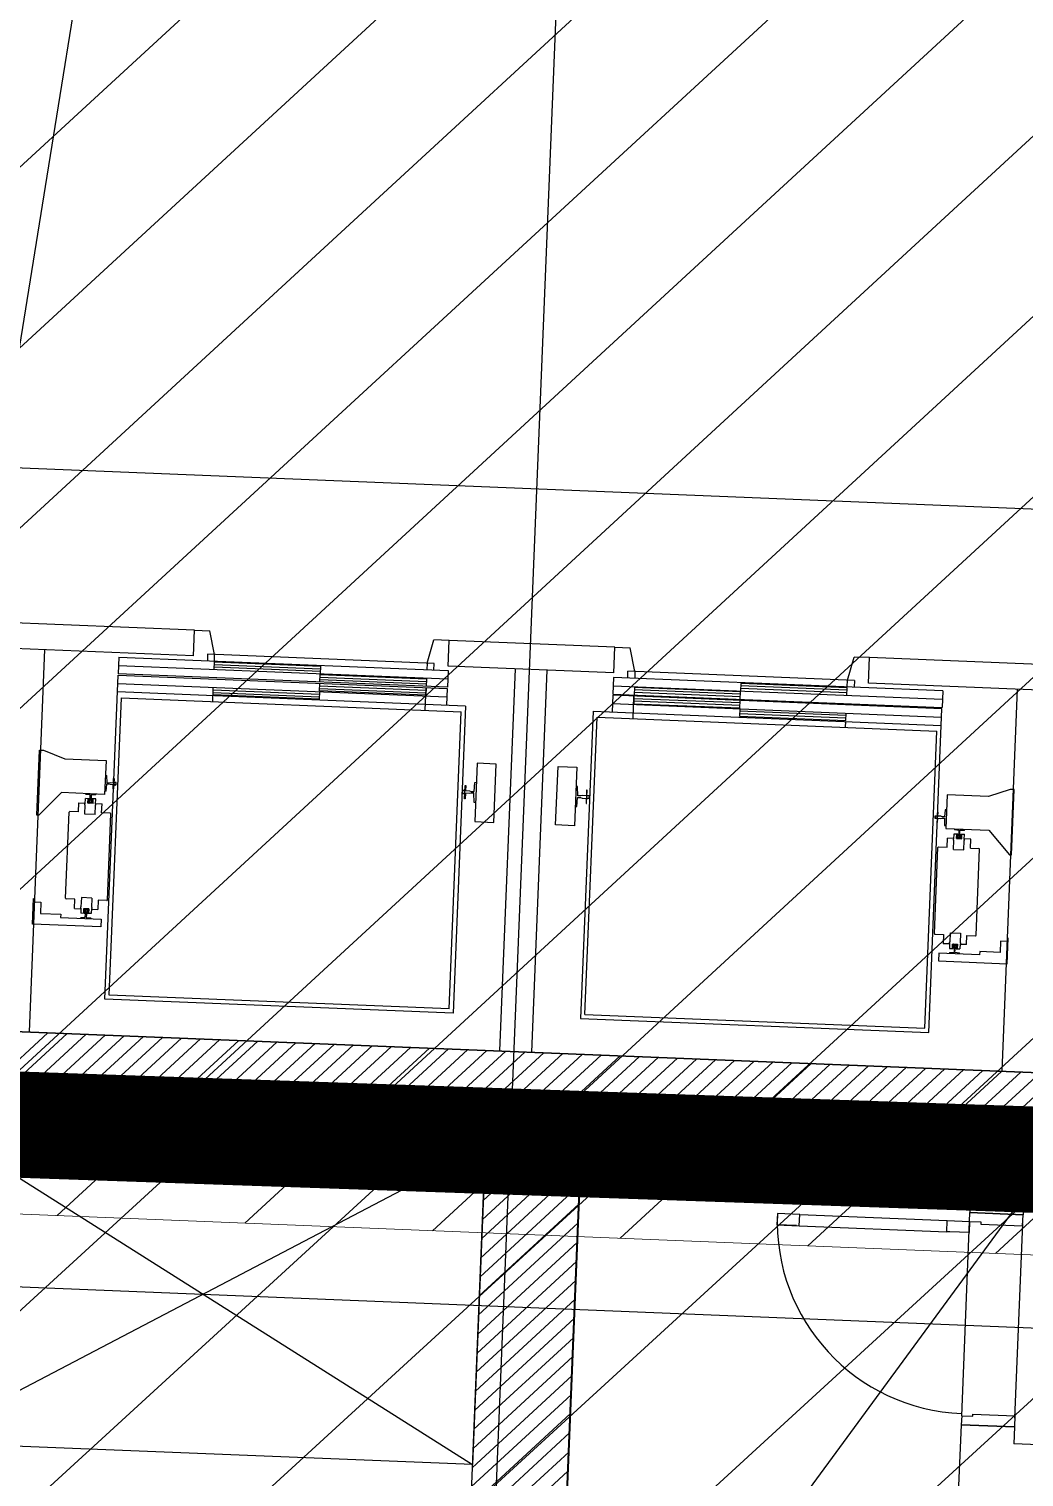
# Model space of a CAD drawing. Extents: x -678889171 to 586587, y -792238163 to 335485.
# Drawn here: x -678725299 to -678720618, y -791955414 to -791948599 of the extents above; entities that cross this region are included whole.
import ezdxf
from ezdxf.enums import TextEntityAlignment as Align

# ---------------------------------------------------------------- set-up
doc = ezdxf.new("R2010")
doc.units = 0
doc.header["$MEASUREMENT"] = 0
for name, color, linetype in [('A-FLOR-PATT', 252, 'Continuous'), ('A-SITE-PATT', 252, 'Continuous'), ('A-WALL', 252, 'Continuous')]:
    doc.layers.add(name, color=color, linetype=linetype)
for name, color, linetype, lineweight in [('BASEMENT3 LAYOUT$0$A-TABL-TEXT', 252, 'Continuous', 30), ('BASEMENT3 LAYOUT$0$HATCH1', 252, 'Continuous', 15), ('BASEMENT3 LAYOUT$0$HATCH2', 252, 'Continuous', 15)]:
    doc.layers.add(name, color=color, linetype=linetype, lineweight=lineweight)
doc.styles.add('Ground floor Towers$0$$Bas01-Rname$0$EN-SC', font='swissc.ttf')
doc.styles.add('Ground floor Towers$0$$Bas01-Rname$0$EN-SCL', font='swisscl.ttf')
doc.styles.add('Ground floor Towers$0$04-Ground Floor$0$V2-lower ground$0$LEVEL  FOR LICENSE LOWER GR$0$$LG- LEVEL$0$AR-SR', font='sarb.shx')

# ---------------------------------------------------------------- blocks, each defined once
blk = doc.blocks.new('A$C61C61320')
at = {"layer": 'BASEMENT3 LAYOUT$0$HATCH2'}
h = blk.add_hatch(dxfattribs=at)
h.set_pattern_fill('ANSI31', color=256, scale=5000, style=0)
h.set_pattern_definition([(45, (1320016.062358054, 343948.7931753235), (-441.9417382415922, 441.9417382415922), [])])
h.paths.add_polyline_path([(11086.00013759569, 20764.88754983409), (-87874.57371154218, 20764.88754983409), (-87874.57371154218, -14411.92520058152), (11086.00013759569, -14411.92520058152)])
h = blk.add_hatch(dxfattribs=at)
h.set_pattern_fill('JIS_WOOD', color=256, scale=1000, style=0)
h.set_pattern_definition([(45, (-845211.5632561638, -471074.8112416068), (-499.9999991609842, 499.9999991609843), [])])
edge = h.paths.add_edge_path()
edge.add_line((-87728.88771757309, -14436.92520058164), (11085.99286301623, -14077.61977391216))
edge.add_line((11085.9928630162, -14077.61977391216), (11086.00013759563, -61296.12011963065))
edge.add_line((11086.00013759569, -61296.12011963065), (-23868.16462742418, -60220.57708285929))
edge.add_line((-23868.16462742421, -60220.57708285929), (-23388.15647815715, -47455.2645226442))
edge.add_arc((-38984.06513334403, -44366.02445463254), 15898.9235792472, 348.7958745272753, 525.9866040010601)
edge.add_line((-54409.82303213701, -40516.12001080933), (-55179.78612954497, -49076.3717473704))
edge.add_line((-55179.78612954495, -49076.3717473704), (-87616.00626249687, -47227.09333388295))
edge.add_line((-87616.00626249681, -47227.09333388295), (-87728.88771757303, -14436.92520058164))
at = {"layer": 'BASEMENT3 LAYOUT$0$A-TABL-TEXT', "const_width": 500}
blk.add_lwpolyline([(-87874.57371154218, -14411.92520058152), (11006.35061529244, -13813.14535745487)], dxfattribs=at)
at = {"layer": 'BASEMENT3 LAYOUT$0$HATCH1'}
blk.add_lwpolyline([(-34954.57419444504, 20764.88754983409), (11086.00013759569, 20764.88754983409), (11086.00013759569, -14077.61977391367), (-34954.57419444504, -14077.61016135014), (-34954.57429169421, 20764.8875468953)], dxfattribs=at)
at = {"layer": 'BASEMENT3 LAYOUT$0$HATCH2'}
blk.add_lwpolyline([(11086.00013759569, 20764.88754983409), (-87874.57371154218, 20764.88754983409), (-87874.57371154218, -14411.92520058152), (11086.00013759569, -14411.92520058152)], close=True, dxfattribs=at)
blk = doc.blocks.new('2')
at = {"layer": 'BASEMENT3 LAYOUT$0$A-TABL-TEXT', "const_width": 500}
blk.add_lwpolyline([(28948.80462125619, 217778.7896551112), (130982.8937054502, 218396.6636916995)], dxfattribs=at)
at = {"layer": 'BASEMENT3 LAYOUT$0$HATCH1'}
blk.add_lwpolyline([(82966.28210714832, 252962.2482544654), (129006.8564391891, 252962.2482544654), (129006.8564391891, 218119.7409307177), (82966.28210714832, 218119.7505432812), (82966.28200989915, 252962.2482515266)], dxfattribs=at)
blk = doc.blocks.new('GR')
at = {"layer": 'A-FLOR-PATT'}
for p, q in [((49525, 196905), (100317.2811657881, 272271.475170982)), ((71575, 225220), (71575, 268485)), ((71575, 226130), (71575, 268485)), ((106690.0000000001, 236455), (58315, 236455)), ((69991.63674692622, 235726.1985141063), (68826.63674689287, 235726.1985141063)), ((69991.63674699304, 235606.1985154789), (69991.63674692622, 235726.1985154972)), ((69991.63674692622, 235726.1985143066), (70063.66780283871, 235726.1985143066)), ((70091.63674692622, 235615.8876608582), (70063.66780283871, 235726.1985143066)), ((71091.63674692622, 235615.8876608582), (71119.60569116914, 235726.1985149193)), ((71191.6367468594, 235726.1985149193), (71119.60569116914, 235726.1985149193)), ((71191.63674692634, 235606.19851497), (71191.6367468594, 235726.1985149376)), ((71970.70897250086, 235726.1985141063), (71191.63674685938, 235726.1985141063)), ((71970.70897243392, 235606.1985145098), (71970.70897250086, 235726.1985147677)), ((71970.70897250086, 235726.1985149193), (72042.74002819111, 235726.1985149193)), ((72070.70897243403, 235615.8876608582), (72042.74002819111, 235726.1985149193)), ((73070.70897243403, 235615.8876608582), (73098.67791652154, 235726.1985143066)), ((73170.70897243403, 235726.1985143066), (73098.67791652154, 235726.1985143066)), ((73170.70897236721, 235606.1985154789), (73170.70897243403, 235726.1985154972)), ((74335.70897250086, 235726.1985141063), (73170.70897240068, 235726.1985141063)), ((69991.63674699304, 235606.1985141063), (68826.63674689287, 235606.1985141063)), ((69291.17285968013, 235606.1985139012), (69291.17285968013, 233806.1985141063)), ((71124.59642273058, 235615.8876608582), (70058.67707112186, 235615.8876608582)), ((70058.67707112186, 235615.8876608582), (70058.67707112186, 235584.4590894297)), ((70091.63674692622, 235584.4590894297), (70091.63674692622, 235615.8876608582)), ((71091.63674692622, 235615.8876608582), (71091.63674692622, 235584.4590894296)), ((71124.59642273058, 235584.4590894296), (71124.59642273058, 235615.8876608582)), ((71970.70897250086, 235606.1985141063), (71191.63674689287, 235606.1985141063)), ((71506.17285968013, 235606.1985139012), (71506.17285968013, 233806.1985141063)), ((71656.17285968013, 235606.1985139012), (71656.17285968013, 233806.1985141063)), ((73103.6686482384, 235615.8876608582), (72037.74929662967, 235615.8876608582)), ((72037.74929662967, 235584.4590894296), (72037.74929662967, 235615.8876608582)), ((72070.70897243403, 235615.8876608582), (72070.70897243403, 235584.4590894296)), ((73070.70897243403, 235584.4590894297), (73070.70897243403, 235615.8876608582)), ((73103.6686482384, 235615.8876608582), (73103.6686482384, 235584.4590894297)), ((74335.70897250086, 235606.1985141063), (73170.70897240068, 235606.1985141063)), ((73871.17285968013, 235606.1985139012), (73871.17285968013, 233806.1985141063)), ((69641.63674692622, 235584.4590894296), (71191.63674692634, 235584.4590894296)), ((69641.63674692622, 235584.4590894299), (69641.63674692622, 235505.8876608585)), ((69641.63674692622, 235545.1733751439), (71191.63674692645, 235545.173375144)), ((70091.63674692622, 235545.1733751439), (70091.63674692622, 235580.5305180011)), ((70091.63674692622, 235580.5305180011), (70591.63674692622, 235580.5305180011)), ((70091.63674692622, 235568.7448037154), (70591.63674692622, 235568.7448037154)), ((70091.63674692622, 235556.9590894296), (70591.63674692634, 235556.9590894296)), ((70591.63674692622, 235580.5305180011), (70591.63674692634, 235545.173375144)), ((70591.63674692622, 235505.8876608582), (70591.63674692634, 235541.2448037154)), ((70591.63674692634, 235541.2448037154), (71091.6367469261, 235541.2448037154)), ((71091.6367469261, 235541.2448037154), (71091.6367469261, 235505.8876608582)), ((71191.63674692634, 235584.4590894296), (71191.63674692645, 235545.173375144)), ((71191.63674692645, 235545.173375144), (71191.63674692634, 235505.8876608582)), ((71970.70897243392, 235584.4590894296), (71970.7089724338, 235545.173375144)), ((73520.70897243403, 235584.4590894296), (71970.70897243392, 235584.4590894296)), ((71970.7089724338, 235545.173375144), (73520.70897243403, 235545.1733751439)), ((71970.7089724338, 235545.173375144), (71970.70897243392, 235505.8876608582)), ((72070.70897243415, 235541.2448037154), (72070.70897243415, 235505.8876608582)), ((72570.70897243392, 235541.2448037154), (72070.70897243415, 235541.2448037154)), ((72570.70897243403, 235580.5305180011), (72570.70897243392, 235545.173375144)), ((73070.70897243403, 235580.5305180011), (72570.70897243403, 235580.5305180011)), ((73070.70897243403, 235568.7448037154), (72570.70897243403, 235568.7448037154)), ((73070.70897243403, 235556.9590894296), (72570.70897243392, 235556.9590894296)), ((72570.70897243403, 235505.8876608582), (72570.70897243392, 235541.2448037154)), ((73070.70897243403, 235545.1733751439), (73070.70897243403, 235580.5305180011)), ((73520.70897243403, 235584.4590894299), (73520.70897243403, 235505.8876608585)), ((71191.63674692634, 235505.8876608582), (69641.63674692622, 235505.8876608582)), ((69641.63674692622, 235499.9781345379), (71191.63674692634, 235499.9781345379)), ((69641.63674692331, 233974.2638488232), (69641.63674692622, 235499.9781345381)), ((70591.63674692622, 235529.4590894296), (71091.63674692622, 235529.4590894296)), ((70591.63674692622, 235517.6733751439), (71091.6367469261, 235517.673375144)), ((70591.63674692622, 235464.6209916807), (70591.63674692634, 235499.9781345379)), ((70591.63674692622, 235488.1924202521), (71091.63674692622, 235488.1924202521)), ((70591.63674692622, 235476.4067059664), (71091.6367469261, 235476.4067059665)), ((71091.63674692622, 235393.9067059665), (71091.63674692622, 235499.9781345379)), ((71091.63674692622, 235499.9781345379), (71091.6367469261, 235464.6209916807)), ((71191.63674692634, 235499.9781345379), (71191.63674692634, 235421.4067059665)), ((71970.70897243392, 235505.8876608582), (73520.70897243403, 235505.8876608582)), ((71970.70897243392, 235499.9781345379), (71970.70897243392, 235421.4067059665)), ((73520.70897243403, 235499.9781345379), (71970.70897243392, 235499.9781345379)), ((72570.70897243403, 235529.4590894296), (72070.70897243403, 235529.4590894296)), ((72570.70897243403, 235517.6733751439), (72070.70897243415, 235517.673375144)), ((72070.70897243403, 235393.9067059665), (72070.70897243403, 235499.9781345379)), ((72070.70897243403, 235499.9781345379), (72070.70897243415, 235464.6209916807)), ((72570.70897243403, 235488.1924202521), (72070.70897243403, 235488.1924202521)), ((72570.70897243403, 235476.4067059664), (72070.70897243415, 235476.4067059665)), ((72570.70897243403, 235464.6209916807), (72570.70897243392, 235499.9781345379)), ((73520.70897243694, 233974.2638488232), (73520.70897243403, 235499.9781345381)), ((69641.63674692622, 235460.6924202522), (71191.63674692634, 235460.6924202522)), ((71280.92246120899, 235421.4067059665), (69641.63674692331, 235421.4067059665)), ((70091.63674692622, 235425.335277395), (70091.6367469261, 235460.6924202521)), ((70091.6367469261, 235448.9067059665), (70591.63674692622, 235448.9067059665)), ((70091.63674692622, 235437.1209916807), (70591.63674692622, 235437.1209916807)), ((70591.63674692622, 235425.335277395), (70091.63674692622, 235425.335277395)), ((70091.6367469261, 235393.9067059665), (70091.63674692622, 235421.4067059665)), ((71091.6367469261, 235464.6209916807), (70591.63674692622, 235464.6209916807)), ((70591.63674692622, 235460.6924202521), (70591.63674692622, 235425.335277395)), ((71280.92246120899, 235421.4067059665), (71280.92246120899, 233974.2638488233)), ((71881.42325815126, 235421.4067059665), (73520.70897243694, 235421.4067059665)), ((71881.42325815126, 235421.4067059665), (71881.42325815126, 233974.2638488233)), ((71970.70897243392, 235460.6924202522), (73520.70897243403, 235460.6924202522)), ((72070.70897243415, 235464.6209916807), (72570.70897243403, 235464.6209916807)), ((72570.70897243403, 235460.6924202521), (72570.70897243403, 235425.335277395)), ((73070.70897243415, 235448.9067059665), (72570.70897243403, 235448.9067059665)), ((73070.70897243403, 235437.1209916807), (72570.70897243403, 235437.1209916807)), ((72570.70897243403, 235425.335277395), (73070.70897243403, 235425.335277395)), ((73070.70897243403, 235425.335277395), (73070.70897243415, 235460.6924202521)), ((73070.70897243415, 235393.9067059665), (73070.70897243403, 235421.4067059665)), ((69661.27960406615, 235393.9067059664), (71261.27960406615, 235393.9067059665)), ((69661.27960406615, 233993.9067059661), (69661.27960406615, 235393.9067059664)), ((71261.27960406615, 233993.9067059661), (71261.27960406615, 235393.9067059665)), ((71901.0661152941, 233993.9067059661), (71901.0661152941, 235393.9067059665)), ((71901.0661152941, 235393.9067059665), (73501.0661152941, 235393.9067059664)), ((73501.0661152941, 233993.9067059661), (73501.0661152941, 235393.9067059664)), ((69286.19082886724, 234826.0167609334), (69286.19082886724, 235133.0352442064)), ((69286.19082886724, 235133.0352442064), (69305.22597483009, 235133.0352442064)), ((69305.22597483009, 235133.0352442064), (69406.54207431023, 235096.1930262136)), ((71435.31531835183, 235154.4800769346), (71346.52960406615, 235154.4800769346)), ((71346.52960406615, 235154.4800769346), (71346.52960406615, 234879.4800769346)), ((71435.31531835183, 234879.4800769346), (71435.31531835183, 235154.4800769346)), ((71727.03040100842, 234879.4800769346), (71727.03040100842, 235154.4800769346)), ((71727.03040100842, 235154.4800769346), (71815.8161152941, 235154.4800769346)), ((71815.8161152941, 235154.4800769346), (71815.8161152941, 234879.4800769346)), ((73857.11974453017, 235133.0352442064), (73755.80364505002, 235096.1930262136)), ((73876.15489049301, 235133.0352442064), (73857.11974453017, 235133.0352442064)), ((73876.15489049301, 234826.0167609334), (73876.15489049301, 235133.0352442064)), ((69406.54207431023, 235096.1930262136), (69601.19179270543, 235096.1930262137)), ((69601.19179270543, 235096.1930262137), (69601.19179270543, 234937.1574518782)), ((71337.10103263763, 235020.9086483632), (71339.45817549467, 235064.1229340775)), ((71339.45817549467, 235064.1229340775), (71346.52960406615, 235066.0872197918)), ((71822.88754386558, 235064.1229340775), (71815.8161152941, 235066.0872197918)), ((71825.24468672262, 235020.9086483632), (71822.88754386558, 235064.1229340775)), ((73561.15392665482, 235096.1930262137), (73561.15392665482, 234937.1574518782)), ((73755.80364505002, 235096.1930262136), (73561.15392665482, 235096.1930262137)), ((69601.19179270543, 235027.1138674772), (69606.71812540431, 235025.5787750609)), ((69606.71812540431, 235025.5787750609), (69608.56023630394, 234991.8067419008)), ((69608.56023630394, 234991.8067419008), (69619.61290170181, 234991.8067419008)), ((69619.61290170181, 234991.8067419008), (69625.75327136727, 234993.6488528004)), ((69625.75327136727, 234993.6488528004), (69651.54282396215, 234993.6488528005)), ((69640.1831400811, 235013.29803573), (69642.33226946402, 235013.2980357299)), ((69640.1831400811, 234994.5699082503), (69640.1831400811, 235013.29803573)), ((69652.46387941203, 234994.5699082503), (69640.1831400811, 234994.5699082503)), ((69642.33226946402, 235013.2980357299), (69642.33226946402, 234964.1750784062)), ((69651.54282396215, 234993.6488528005), (69651.54282396215, 234983.8242613357)), ((69652.46387941203, 234982.9032058858), (69652.46387941203, 234994.5699082503)), ((71296.63674692331, 235024.4443626489), (71280.92246120899, 235024.4443626489)), ((71280.92246120899, 235009.5157912204), (71296.63674692331, 235009.5157912204)), ((71282.10103263751, 235010.6943626489), (71282.10103263763, 235023.2657912204)), ((71282.10103263763, 235023.2657912204), (71315.10103263763, 235023.2657912204)), ((71315.10103263763, 235010.6943626489), (71282.10103263751, 235010.6943626489)), ((71293.88674692331, 234985.5515055061), (71293.88674692331, 235048.4086483633)), ((71293.88674692331, 235048.4086483633), (71296.63674692331, 235048.4086483632)), ((71296.63674692331, 235048.4086483632), (71296.63674692331, 235024.4443626489)), ((71296.63674692331, 235009.5157912204), (71296.63674692331, 234985.551505506)), ((71315.10103263763, 235023.2657912204), (71322.95817549467, 235020.9086483631)), ((71322.95817549467, 235013.051505506), (71315.10103263763, 235010.6943626489)), ((71322.95817549467, 235020.9086483631), (71337.10103263763, 235020.9086483632)), ((71337.10103263751, 235013.051505506), (71322.95817549467, 235013.051505506)), ((71339.45817549467, 234969.8372197918), (71337.10103263751, 235013.051505506)), ((71822.88754386558, 234969.8372197918), (71825.24468672274, 235013.051505506)), ((71839.38754386558, 235020.9086483631), (71825.24468672262, 235020.9086483632)), ((71825.24468672274, 235013.051505506), (71839.38754386558, 235013.051505506)), ((71847.24468672262, 235023.2657912204), (71839.38754386558, 235020.9086483631)), ((71839.38754386558, 235013.051505506), (71847.24468672262, 235010.6943626489)), ((71880.24468672262, 235023.2657912204), (71847.24468672262, 235023.2657912204)), ((71847.24468672262, 235010.6943626489), (71880.24468672274, 235010.6943626489)), ((71868.45897243694, 235048.4086483633), (71865.70897243694, 235048.4086483632)), ((71865.70897243694, 235048.4086483632), (71865.70897243694, 235024.4443626489)), ((71865.70897243694, 235024.4443626489), (71881.42325815126, 235024.4443626489)), ((71881.42325815126, 235009.5157912204), (71865.70897243694, 235009.5157912204)), ((71865.70897243694, 235009.5157912204), (71865.70897243694, 234985.551505506)), ((71868.45897243694, 234985.5515055061), (71868.45897243694, 235048.4086483633)), ((71880.24468672274, 235010.6943626489), (71880.24468672262, 235023.2657912204)), ((73509.88183994823, 234982.9032058858), (73509.88183994823, 234994.5699082503)), ((73509.88183994823, 234994.5699082503), (73522.16257927915, 234994.5699082503)), ((73536.59244799298, 234993.6488528004), (73510.8028953981, 234993.6488528005)), ((73510.8028953981, 234993.6488528005), (73510.8028953981, 234983.8242613357)), ((73522.16257927915, 235013.29803573), (73520.01344989623, 235013.2980357299)), ((73520.01344989623, 235013.2980357299), (73520.01344989623, 234964.1750784062)), ((73522.16257927915, 234994.5699082503), (73522.16257927915, 235013.29803573)), ((73542.73281765844, 234991.8067419008), (73536.59244799298, 234993.6488528004)), ((73553.78548305632, 234991.8067419008), (73542.73281765844, 234991.8067419008)), ((73555.62759395594, 235025.5787750609), (73553.78548305632, 234991.8067419008)), ((73561.15392665482, 235027.1138674772), (73555.62759395594, 235025.5787750609)), ((69398.55959374514, 234937.1574518782), (69296.62945729854, 234826.0167609333)), ((69601.19179270543, 234937.1574518782), (69398.55959374514, 234937.1574518782)), ((69512.4634510395, 234933.4732300789), (69510.92835862316, 234937.1574518782)), ((69533.80123562702, 234932.0916469042), (69512.4634510395, 234933.4732300789)), ((69533.80123562702, 234917.1398467688), (69533.80123562702, 234932.0916469042)), ((69559.74429746355, 234933.4732300789), (69538.40651287603, 234932.0916469042)), ((69538.40651287603, 234932.0916469042), (69538.40651287614, 234917.1398467688)), ((69561.27938987988, 234937.1574518782), (69559.74429746355, 234933.4732300789)), ((69606.71812540431, 234951.8943390753), (69601.19179270543, 234950.3592466589)), ((69608.56023630394, 234985.6663722354), (69606.71812540431, 234951.8943390753)), ((69619.61290170181, 234985.6663722353), (69608.56023630394, 234985.6663722354)), ((69625.75327136727, 234983.8242613358), (69619.61290170181, 234985.6663722353)), ((69651.54282396215, 234983.8242613357), (69625.75327136727, 234983.8242613358)), ((69640.1831400811, 234964.1750784062), (69640.1831400811, 234982.9032058858)), ((69640.1831400811, 234982.9032058858), (69652.46387941203, 234982.9032058858)), ((69642.33226946402, 234964.1750784062), (69640.1831400811, 234964.1750784062)), ((71296.63674692331, 234985.551505506), (71293.88674692331, 234985.5515055061)), ((71346.52960406615, 234967.8729340775), (71339.45817549467, 234969.8372197918)), ((71815.8161152941, 234967.8729340775), (71822.88754386558, 234969.8372197918)), ((71865.70897243694, 234985.551505506), (71868.45897243694, 234985.5515055061)), ((73522.16257927915, 234982.9032058858), (73509.88183994823, 234982.9032058858)), ((73510.8028953981, 234983.8242613357), (73536.59244799298, 234983.8242613358)), ((73520.01344989623, 234964.1750784062), (73522.16257927915, 234964.1750784062)), ((73522.16257927915, 234964.1750784062), (73522.16257927915, 234982.9032058858)), ((73536.59244799298, 234983.8242613358), (73542.73281765844, 234985.6663722353)), ((73542.73281765844, 234985.6663722353), (73553.78548305632, 234985.6663722354)), ((73553.78548305632, 234985.6663722354), (73555.62759395594, 234951.8943390753)), ((73555.62759395594, 234951.8943390753), (73561.15392665482, 234950.3592466589)), ((73561.15392665482, 234937.1574518782), (73763.78612561511, 234937.1574518782)), ((73601.06632948037, 234937.1574518782), (73602.6014218967, 234933.4732300789)), ((73602.6014218967, 234933.4732300789), (73623.93920648422, 234932.0916469042)), ((73623.93920648422, 234932.0916469042), (73623.93920648411, 234917.1398467688)), ((73628.54448373323, 234932.0916469042), (73649.88226832075, 234933.4732300789)), ((73628.54448373323, 234917.1398467688), (73628.54448373323, 234932.0916469042)), ((73649.88226832075, 234933.4732300789), (73651.41736073709, 234937.1574518782)), ((73763.78612561511, 234937.1574518782), (73865.71626206172, 234826.0167609333)), ((69481.45458422891, 234892.3327533203), (69511.54239558974, 234892.3327533203)), ((69481.45458422891, 234849.3501656621), (69481.45458422891, 234892.3327533203)), ((69510.00730317329, 234884.227465362), (69510.00730317329, 234889.1397610943)), ((69511.54239558974, 234889.1397610943), (69510.00730317329, 234889.1397610943)), ((69511.54239558974, 234884.2274653619), (69510.00730317329, 234884.227465362)), ((69528.73543065296, 234913.7012397561), (69511.54239558974, 234913.7012397562)), ((69511.54239558974, 234889.1397610943), (69511.54239558974, 234913.7012397562)), ((69511.54239558974, 234840.0168037706), (69511.54239558974, 234884.2274653619)), ((69523.82313492066, 234892.209945927), (69523.82313492055, 234913.7012397561)), ((69548.3846135825, 234892.209945927), (69523.82313492066, 234892.209945927)), ((69528.73543065296, 234892.209945927), (69528.73543065296, 234913.7012397561)), ((69529.65648610271, 234892.3763140782), (69531.77575109525, 234895.4029381531)), ((69531.77575109525, 234895.4029381531), (69540.4319974078, 234895.4029381531)), ((69540.4021330173, 234895.4029381531), (69531.80561548575, 234895.402938153)), ((69533.34070790197, 234910.9994771034), (69533.80123562702, 234917.1398467688)), ((69533.34070790208, 234895.402938153), (69533.34070790197, 234910.9994771034)), ((69538.40651287614, 234917.1398467688), (69538.86704060096, 234910.9994771033)), ((69538.86704060096, 234910.9994771033), (69538.86704060096, 234895.4029381531)), ((69542.55126240021, 234892.3763140782), (69540.4319974078, 234895.4029381531)), ((69543.47231785009, 234892.2099459269), (69543.47231785009, 234913.7012397561)), ((69560.6653529133, 234913.7012397562), (69543.47231785009, 234913.7012397561)), ((69548.3846135825, 234892.209945927), (69548.3846135825, 234913.7012397561)), ((69560.66535291342, 234889.1397610942), (69560.6653529133, 234913.7012397562)), ((69560.6653529133, 234892.3327533203), (69590.75316427414, 234892.3327533203)), ((69560.66535291342, 234889.1397610942), (69562.20044532964, 234889.1397610943)), ((69560.6653529133, 234840.0168037706), (69560.66535291342, 234884.2274653619)), ((69560.66535291342, 234884.2274653619), (69562.20044532976, 234884.2274653619)), ((69562.20044532976, 234884.2274653619), (69562.20044532964, 234889.1397610943)), ((69590.75316427414, 234849.3501656621), (69590.75316427414, 234892.3327533203)), ((71346.52960406615, 234879.4800769346), (71435.31531835183, 234879.4800769346)), ((71815.8161152941, 234879.4800769346), (71727.03040100842, 234879.4800769346)), ((73601.68036644695, 234892.3327533203), (73571.59255508611, 234892.3327533203)), ((73571.59255508611, 234849.3501656621), (73571.59255508611, 234892.3327533203)), ((73601.68036644683, 234889.1397610942), (73600.14527403061, 234889.1397610943)), ((73600.1452740305, 234884.2274653619), (73600.14527403061, 234889.1397610943)), ((73601.68036644683, 234884.2274653619), (73600.1452740305, 234884.2274653619)), ((73601.68036644683, 234889.1397610942), (73601.68036644695, 234913.7012397562)), ((73601.68036644695, 234913.7012397562), (73618.87340151017, 234913.7012397561)), ((73601.68036644695, 234840.0168037706), (73601.68036644683, 234884.2274653619)), ((73613.96110577775, 234913.7012397561), (73618.87340151017, 234913.7012397561)), ((73613.96110577775, 234892.209945927), (73613.96110577775, 234913.7012397561)), ((73613.96110577775, 234892.209945927), (73638.52258443959, 234892.209945927)), ((73618.87340151017, 234892.2099459269), (73618.87340151017, 234913.7012397561)), ((73619.79445696004, 234892.3763140782), (73621.91372195246, 234895.4029381531)), ((73630.569968265, 234895.4029381531), (73621.91372195246, 234895.4029381531)), ((73621.94358634295, 234895.4029381531), (73630.5401038745, 234895.402938153)), ((73623.93920648411, 234917.1398467688), (73623.47867875929, 234910.9994771033)), ((73623.47867875929, 234910.9994771033), (73623.47867875929, 234895.4029381531)), ((73629.00501145828, 234910.9994771034), (73628.54448373323, 234917.1398467688)), ((73629.00501145817, 234895.402938153), (73629.00501145828, 234910.9994771034)), ((73632.68923325754, 234892.3763140782), (73630.569968265, 234895.4029381531)), ((73633.61028870729, 234913.7012397561), (73650.80332377051, 234913.7012397562)), ((73633.61028870729, 234892.209945927), (73633.61028870729, 234913.7012397561)), ((73638.52258443959, 234892.209945927), (73638.5225844397, 234913.7012397561)), ((73650.80332377051, 234889.1397610943), (73650.80332377051, 234913.7012397562)), ((73680.89113513134, 234892.3327533203), (73650.80332377051, 234892.3327533203)), ((73650.80332377051, 234889.1397610943), (73652.33841618696, 234889.1397610943)), ((73650.80332377051, 234840.0168037706), (73650.80332377051, 234884.2274653619)), ((73650.80332377051, 234884.2274653619), (73652.33841618696, 234884.227465362)), ((73652.33841618696, 234884.227465362), (73652.33841618696, 234889.1397610943)), ((73680.89113513134, 234849.3501656621), (73680.89113513134, 234892.3327533203)), ((69296.62945729854, 234826.0167609333), (69286.19082886724, 234826.0167609334)), ((69437.85795960423, 234441.015582909), (69437.85795960411, 234846.2799808294)), ((69481.45458422891, 234849.3501656621), (69440.92814443678, 234849.3501656621)), ((69560.6653529133, 234840.0168037706), (69511.54239558974, 234840.0168037706)), ((69631.27960406615, 234849.3501656621), (69590.75316427414, 234849.3501656621)), ((69634.34978889894, 234441.0155829089), (69634.34978889894, 234846.2799808294)), ((73527.99593046131, 234441.0155829089), (73527.99593046131, 234846.2799808294)), ((73531.0661152941, 234849.3501656621), (73571.59255508611, 234849.3501656621)), ((73601.68036644695, 234840.0168037706), (73650.80332377051, 234840.0168037706)), ((73680.89113513134, 234849.3501656621), (73721.41757492347, 234849.3501656621)), ((73724.48775975603, 234441.015582909), (73724.48775975614, 234846.2799808294)), ((73865.71626206172, 234826.0167609333), (73876.15489049301, 234826.0167609334)), ((69511.54239558974, 234447.2787599677), (69511.54239558974, 234403.0680983764)), ((69560.66535291342, 234447.2787599677), (69511.54239558974, 234447.2787599677)), ((69560.66535291342, 234447.2787599677), (69560.66535291342, 234403.0680983763)), ((73601.68036644683, 234447.2787599677), (73650.80332377051, 234447.2787599677)), ((73601.68036644683, 234447.2787599677), (73601.68036644683, 234403.0680983763)), ((73650.80332377051, 234447.2787599677), (73650.80332377051, 234403.0680983764)), ((69286.19082886724, 234313.2958938673), (69286.19082886724, 234433.0331023437)), ((69286.19082886724, 234433.0331023437), (69291.10312459966, 234433.0331023438)), ((69291.10312459966, 234433.0331023438), (69291.10312459966, 234417.6821781801)), ((69291.10312459966, 234417.6821781801), (69321.80497292696, 234417.6821781801)), ((69321.80497292696, 234417.6821781801), (69321.80497292684, 234364.8749990572)), ((69481.45458422891, 234437.9453980762), (69440.9281444369, 234437.9453980762)), ((69481.45458422891, 234394.9628104179), (69481.45458422891, 234437.9453980762)), ((69481.45458422891, 234394.9628104179), (69511.54239558963, 234394.9628104179)), ((69510.00730317329, 234403.0680983763), (69510.00730317329, 234398.1558026439)), ((69511.54239558974, 234403.0680983764), (69510.00730317329, 234403.0680983763)), ((69511.54239558974, 234398.155802644), (69510.00730317329, 234398.1558026439)), ((69511.54239558974, 234398.155802644), (69511.54239558963, 234373.5943239821)), ((69548.3846135825, 234395.0856178112), (69523.82313492066, 234395.0856178112)), ((69523.82313492066, 234395.0856178112), (69523.82313492066, 234373.594323982)), ((69528.73543065296, 234395.0856178112), (69528.73543065296, 234373.5943239821)), ((69529.65648610283, 234394.91924966), (69531.77575109537, 234391.8926255851)), ((69531.77575109537, 234391.8926255851), (69540.4319974078, 234391.8926255852)), ((69540.40213301741, 234391.8926255852), (69531.80561548575, 234391.8926255852)), ((69533.34070790208, 234376.2960866349), (69533.34070790208, 234391.8926255852)), ((69533.34070790208, 234391.8926255852), (69538.86704060108, 234391.8926255853)), ((69533.80123562702, 234370.1557169695), (69533.34070790208, 234376.2960866349)), ((69538.86704060096, 234376.2960866349), (69538.40651287614, 234370.1557169695)), ((69538.86704060108, 234391.8926255853), (69538.86704060096, 234376.2960866349)), ((69542.55126240021, 234394.91924966), (69540.4319974078, 234391.8926255852)), ((69543.47231785009, 234395.0856178112), (69543.47231785009, 234373.5943239822)), ((69548.3846135825, 234395.0856178112), (69548.3846135825, 234373.5943239822)), ((69560.66535291342, 234403.0680983763), (69562.20044532976, 234403.0680983763)), ((69560.66535291342, 234398.155802644), (69562.20044532976, 234398.155802644)), ((69560.66535291342, 234398.155802644), (69560.66535291342, 234373.594323982)), ((69560.6653529133, 234394.9628104179), (69590.75316427414, 234394.9628104179)), ((69562.20044532976, 234403.0680983763), (69562.20044532976, 234398.155802644)), ((69590.75316427414, 234437.9453980761), (69590.75316427414, 234394.9628104179)), ((69631.27960406615, 234437.9453980761), (69590.75316427414, 234437.9453980761)), ((73531.0661152941, 234437.9453980761), (73571.59255508611, 234437.9453980761)), ((73571.59255508611, 234437.9453980761), (73571.59255508611, 234394.9628104179)), ((73601.68036644695, 234394.9628104179), (73571.59255508611, 234394.9628104179)), ((73601.68036644683, 234403.0680983763), (73600.1452740305, 234403.0680983763)), ((73600.1452740305, 234403.0680983763), (73600.1452740305, 234398.155802644)), ((73601.68036644683, 234398.155802644), (73600.1452740305, 234398.155802644)), ((73601.68036644683, 234398.155802644), (73601.68036644683, 234373.594323982)), ((73613.96110577775, 234395.0856178112), (73638.52258443959, 234395.0856178112)), ((73613.96110577775, 234395.0856178112), (73613.96110577775, 234373.5943239822)), ((73618.87340151017, 234395.0856178112), (73618.87340151017, 234373.5943239822)), ((73619.79445696004, 234394.91924966), (73621.91372195246, 234391.8926255852)), ((73630.56996826488, 234391.8926255851), (73621.91372195246, 234391.8926255852)), ((73629.00501145817, 234391.8926255852), (73623.47867875917, 234391.8926255853)), ((73623.47867875917, 234391.8926255853), (73623.47867875929, 234376.2960866349)), ((73623.47867875929, 234376.2960866349), (73623.93920648411, 234370.1557169695)), ((73628.54448373323, 234370.1557169695), (73629.00501145817, 234376.2960866349)), ((73629.00501145817, 234376.2960866349), (73629.00501145817, 234391.8926255852)), ((73632.68923325742, 234394.91924966), (73630.56996826488, 234391.8926255851)), ((73633.61028870729, 234395.0856178112), (73633.61028870729, 234373.5943239821)), ((73638.52258443959, 234395.0856178112), (73638.52258443959, 234373.594323982)), ((73650.80332377051, 234403.0680983764), (73652.33841618696, 234403.0680983763)), ((73650.80332377051, 234398.155802644), (73652.33841618696, 234398.1558026439)), ((73650.80332377051, 234398.155802644), (73650.80332377063, 234373.5943239821)), ((73680.89113513134, 234394.9628104179), (73650.80332377063, 234394.9628104179)), ((73663.08406310143, 234394.9628104179), (73650.80332377063, 234394.9628104179)), ((73652.33841618696, 234403.0680983763), (73652.33841618696, 234398.1558026439)), ((73680.89113513134, 234394.9628104179), (73680.89113513134, 234437.9453980762)), ((73680.89113513134, 234437.9453980762), (73721.41757492335, 234437.9453980762)), ((73871.2425947606, 234417.6821781801), (73840.5407464333, 234417.6821781801)), ((73840.5407464333, 234417.6821781801), (73840.54074643341, 234364.8749990572)), ((73876.15489049301, 234433.0331023437), (73871.2425947606, 234433.0331023438)), ((73871.2425947606, 234433.0331023438), (73871.2425947606, 234417.6821781801)), ((73876.15489049301, 234313.2958938673), (73876.15489049301, 234433.0331023437)), ((69609.17427327052, 234313.2958938673), (69286.19082886724, 234313.2958938673)), ((69321.80497292684, 234364.8749990572), (69417.5947397081, 234364.8749990572)), ((69417.5947397081, 234364.8749990572), (69417.5947397081, 234350.1381118601)), ((69417.5947397081, 234350.1381118601), (69609.17427327052, 234350.1381118601)), ((69510.92835862316, 234350.1381118601), (69512.4634510395, 234353.8223336593)), ((69528.73543065296, 234373.5943239821), (69511.54239558963, 234373.5943239821)), ((69512.4634510395, 234353.8223336593), (69533.80123562702, 234355.2039168341)), ((69528.73543065296, 234373.5943239821), (69523.82313492066, 234373.594323982)), ((69533.80123562702, 234355.2039168341), (69533.80123562702, 234370.1557169695)), ((69538.40651287614, 234370.1557169695), (69538.40651287614, 234355.2039168341)), ((69538.40651287614, 234355.2039168341), (69559.74429746355, 234353.8223336594)), ((69560.66535291342, 234373.594323982), (69543.47231785009, 234373.5943239822)), ((69559.74429746355, 234353.8223336594), (69561.27938987988, 234350.1381118601)), ((69609.17427327052, 234350.1381118601), (69609.17427327052, 234313.2958938673)), ((73744.75097965215, 234350.1381118601), (73553.17144608973, 234350.1381118601)), ((73553.17144608973, 234350.1381118601), (73553.17144608973, 234313.2958938673)), ((73553.17144608973, 234313.2958938673), (73876.15489049301, 234313.2958938673)), ((73602.6014218967, 234353.8223336594), (73601.06632948037, 234350.1381118601)), ((73601.68036644683, 234373.594323982), (73618.87340151017, 234373.5943239822)), ((73623.93920648411, 234355.2039168341), (73602.6014218967, 234353.8223336594)), ((73613.96110577775, 234373.5943239822), (73618.87340151017, 234373.5943239822)), ((73623.93920648411, 234370.1557169695), (73623.93920648411, 234355.2039168341)), ((73628.54448373323, 234355.2039168341), (73628.54448373323, 234370.1557169695)), ((73649.88226832075, 234353.8223336593), (73628.54448373323, 234355.2039168341)), ((73633.61028870729, 234373.5943239821), (73650.80332377063, 234373.5943239821)), ((73633.61028870729, 234373.5943239821), (73638.52258443959, 234373.594323982)), ((73651.41736073709, 234350.1381118601), (73649.88226832075, 234353.8223336593)), ((73840.54074643341, 234364.8749990572), (73744.75097965215, 234364.8749990572)), ((73744.75097965215, 234364.8749990572), (73744.75097965215, 234350.1381118601)), ((71280.92246120899, 233974.2638488233), (69641.63674692331, 233974.2638488232)), ((71261.27960406615, 233993.9067059661), (69661.27960406615, 233993.9067059661)), ((71881.42325815126, 233974.2638488233), (73520.70897243694, 233974.2638488232)), ((71901.0661152941, 233993.9067059661), (73501.0661152941, 233993.9067059661)), ((65781.64405900394, 233805.3818902383), (77386.17222082234, 233805.3818902383)), ((76236.17285968013, 233805.3818902383), (66926.17285968013, 233805.3818902383)), ((68930.44413917909, 233355.3818902383), (69380.44413917909, 233805.3818902383)), ((69020.24670038978, 233355.3818902383), (69470.24670038978, 233805.3818902383)), ((69110.04926160048, 233355.3818902383), (69560.04926160048, 233805.3818902383)), ((69199.85182281115, 233355.3818902383), (69649.85182281118, 233805.3818902383)), ((69289.65438402184, 233355.3818902383), (69739.65438402187, 233805.3818902383)), ((69379.45694523254, 233355.3818902383), (69829.45694523254, 233805.3818902383)), ((69469.25950644324, 233355.3818902383), (69919.25950644324, 233805.3818902383)), ((69559.06206765393, 233355.3818902383), (70009.06206765393, 233805.3818902383)), ((69648.86462886463, 233355.3818902383), (70098.86462886463, 233805.3818902383)), ((69738.6671900753, 233355.3818902383), (70188.66719007533, 233805.3818902383)), ((69828.46975128599, 233355.3818902383), (70278.46975128601, 233805.3818902383)), ((69918.27231249669, 233355.3818902383), (70368.27231249669, 233805.3818902383)), ((70008.07487370739, 233355.3818902383), (70458.07487370739, 233805.3818902383)), ((70097.87743491807, 233355.3818902383), (70547.87743491807, 233805.3818902383)), ((70187.67999612878, 233355.3818902383), (70637.67999612878, 233805.3818902383)), ((70277.48255733945, 233355.3818902383), (70727.48255733948, 233805.3818902383)), ((70367.28511855013, 233355.3818902383), (70817.28511855016, 233805.3818902383)), ((70457.08767976084, 233355.3818902383), (70907.08767976084, 233805.3818902383)), ((70546.89024097154, 233355.3818902383), (70996.89024097154, 233805.3818902383)), ((70636.69280218222, 233355.3818902383), (71086.69280218222, 233805.3818902383)), ((70726.49536339293, 233355.3818902383), (71176.49536339293, 233805.3818902383)), ((70816.2979246036, 233355.3818902383), (71266.29792460363, 233805.3818902383)), ((70906.10048581428, 233355.3818902383), (71356.10048581431, 233805.3818902383)), ((70995.90304702499, 233355.3818902383), (71445.90304702499, 233805.3818902383)), ((71085.70560823569, 233355.3818902383), (71535.70560823569, 233805.3818902383)), ((71175.50816944637, 233355.3818902383), (71625.50816944637, 233805.3818902383)), ((71265.31073065707, 233355.3818902383), (71715.31073065707, 233805.3818902383)), ((71355.11329186775, 233355.3818902383), (71805.11329186778, 233805.3818902383)), ((71444.91585307843, 233355.3818902383), (71894.91585307846, 233805.3818902383)), ((71534.71841428913, 233355.3818902383), (71984.71841428913, 233805.3818902383)), ((71624.52097549984, 233355.3818902383), (72074.52097549984, 233805.3818902383)), ((71714.32353671052, 233355.3818902383), (72164.32353671052, 233805.3818902383)), ((71804.12609792122, 233355.3818902383), (72254.12609792122, 233805.3818902383)), ((71893.9286591319, 233355.3818902383), (72343.92865913193, 233805.3818902383)), ((71983.73122034258, 233355.3818902383), (72433.73122034261, 233805.3818902383)), ((72073.53378155328, 233355.3818902383), (72523.53378155328, 233805.3818902383)), ((72163.33634276399, 233355.3818902383), (72613.33634276399, 233805.3818902383)), ((72253.13890397467, 233355.3818902383), (72703.13890397467, 233805.3818902383)), ((72342.94146518537, 233355.3818902383), (72792.94146518537, 233805.3818902383)), ((72432.74402639605, 233355.3818902383), (72882.74402639607, 233805.3818902383)), ((72522.54658760673, 233355.3818902383), (72972.54658760676, 233805.3818902383)), ((72612.34914881743, 233355.3818902383), (73062.34914881743, 233805.3818902383)), ((72702.15171002813, 233355.3818902383), (73152.15171002813, 233805.3818902383)), ((72791.95427123882, 233355.3818902383), (73241.95427123882, 233805.3818902383)), ((72881.75683244952, 233355.3818902383), (73331.75683244952, 233805.3818902383)), ((72971.5593936602, 233355.3818902383), (73421.55939366022, 233805.3818902383)), ((73061.36195487088, 233355.3818902383), (73511.36195487091, 233805.3818902383)), ((73151.16451608158, 233355.3818902383), (73601.16451608158, 233805.3818902383)), ((73240.96707729228, 233355.3818902383), (73690.96707729228, 233805.3818902383)), ((73330.76963850297, 233355.3818902383), (73780.76963850297, 233805.3818902383)), ((73420.57219971367, 233355.3818902383), (73870.57219971367, 233805.3818902383)), ((73510.37476092434, 233355.3818902383), (73960.37476092437, 233805.3818902383)), ((73600.17732213503, 233355.3818902383), (74050.17732213506, 233805.3818902383)), ((73689.97988334573, 233355.3818902383), (74139.97988334573, 233805.3818902383)), ((73779.78244455643, 233355.3818902383), (74229.78244455643, 233805.3818902383)), ((73869.58500576712, 233355.3818902383), (74319.58500576712, 233805.3818902383)), ((73959.38756697782, 233355.3818902383), (74409.38756697782, 233805.3818902383)), ((71459.13794205451, 233355.3818902383), (65331.45395608855, 233355.3818902383)), ((68858.86188716587, 231855.2840315257), (71459.13800155086, 233356.2055235612)), ((68858.86188716588, 233356.198453443), (71458.01914124313, 233356.2055205191)), ((68858.86188716587, 233356.1985141063), (71458.84373196293, 231855.2840315256)), ((71458.01914124313, 233356.2055205191), (71458.02438670002, 231855.2840315256)), ((71458.0191412431, 229555.3716474885), (71459.13794205451, 233355.3818902383)), ((71458.03938366038, 233278.7028596095), (71534.71841104557, 233355.3818869947)), ((71458.06308091986, 233188.9239956583), (71624.52097303655, 233355.381887775)), ((71458.0867781794, 233099.1451317072), (71714.32353502754, 233355.3818885553)), ((71458.11047543891, 233009.366267756), (71804.12609701848, 233355.3818893355)), ((71458.1341726984, 232919.5874038048), (71893.92865900946, 233355.3818901158)), ((71906.17285965812, 233356.1985141063), (71906.17373333088, 229806.2034937686)), ((71908.9080615296, 233355.3818902383), (71908.0191412431, 229555.4109972932)), ((73748.67958884509, 233355.3818745464), (71908.01914412438, 233355.3818745464)), ((71908.01914412438, 233355.3818745464), (71908.03242151928, 229556.2223803184)), ((77836.17222082257, 233355.3818902383), (71908.9080615296, 233355.3818902383)), ((73748.67958884509, 233355.3818745464), (73748.67958884509, 233136.0134408315)), ((73998.67958884509, 233356.1985141063), (73998.67958884509, 233136.0134408315)), ((71458.15786995793, 232829.8085398536), (71908.03912036937, 233279.6897902651)), ((71458.18156721744, 232740.0296759024), (71908.06281773352, 233189.9109264185)), ((71458.20526447696, 232650.2508119512), (71908.08651509769, 233100.132062572)), ((72843.40821947844, 233094.1379708371), (72843.39775087766, 233041.5064011028)), ((72948.6713589473, 233094.1170336357), (72843.40821947844, 233094.1379708371)), ((72948.66089034651, 233041.4854639014), (72948.6713589473, 233094.1170336357)), ((72948.6713589473, 233094.1170336357), (73643.40807944245, 233093.9788481066)), ((73643.39761084167, 233041.3472783723), (73643.40807944245, 233093.9788481066)), ((73643.40807944245, 233093.9788481066), (73748.67121891119, 233093.9579109053)), ((73748.48906525911, 232178.1685975252), (73748.67121891119, 233093.9579109053)), ((73748.67121891119, 233093.9579109053), (73748.6607503104, 233041.3263411709)), ((73748.67121891119, 233093.9579109053), (73748.67959379172, 233136.0631666931)), ((73748.67121891119, 233093.9579109053), (73801.3027886455, 233093.9474423046)), ((73748.67958389928, 233136.0134408315), (73998.67958884509, 233136.0134408315)), ((73998.67958884663, 233136.0134408319), (73748.67959379172, 233136.0631666931)), ((73801.3027886455, 233093.9474423046), (73801.30069492524, 233083.4211283575)), ((73801.30069492524, 233083.4211283575), (73998.66912024585, 233083.3818710971)), ((73998.48906031379, 232178.1188716642), (73998.67121396586, 233093.9081850443)), ((73998.66912024585, 233083.3818710971), (73998.67958884663, 233136.0134408319)), ((72843.39775087766, 233041.5064011028), (72934.97668221535, 233041.4881857376)), ((72934.97668221535, 233041.4881857376), (72843.39775087766, 233041.5064011028)), ((72843.39775087766, 233041.5064011028), (72948.66089034651, 233041.4854639014)), ((72948.66089034651, 233041.4854639014), (73643.39761084167, 233041.3472783723)), ((73657.08181897225, 233041.3445565361), (73643.39761084167, 233041.3472783723)), ((73748.6607503104, 233041.3263411709), (73657.08181897225, 233041.3445565361)), ((71458.22896173649, 232560.4719480001), (71908.11021246182, 233010.3531987254)), ((71458.252658996, 232470.6930840489), (71908.13390982596, 232920.5743348789)), ((71458.27635625549, 232380.9142200977), (71908.15760719014, 232830.7954710324)), ((71458.30005351502, 232291.1353561466), (71908.18130455424, 232741.0166071858)), ((-2250.000000000029, 232605), (106690.0000000001, 232605)), ((71458.32375077454, 232201.3564921954), (71908.20500191841, 232651.2377433393)), ((71458.34744803405, 232111.5776282442), (71908.22869928255, 232561.4588794927)), ((71458.37114529358, 232021.7987642931), (71908.25239664665, 232471.6800156461)), ((71458.39484255307, 231932.0199003418), (71908.27609401083, 232381.9011517996)), ((71458.41853981261, 231842.2410363907), (71908.29979137497, 232292.122287953)), ((71458.44223707211, 231752.4621724395), (71908.3234887391, 232202.3434241065)), ((73748.48906525911, 232178.1685975252), (73748.48069037858, 232136.0633417378)), ((73998.48068543349, 232136.0136158766), (73748.48069037858, 232136.0633417378)), ((73748.48069037858, 232136.0633417378), (73998.48068543349, 232136.0136158766)), ((73748.48906525911, 232178.1685975252), (73801.12063499342, 232178.1581289245)), ((73748.6795937916, 232136.0633021752), (73998.48068543349, 232136.0136158766)), ((73748.67958884504, 232136.0134408315), (73998.67958884504, 232136.0134408315)), ((73748.67967987584, 230326.1985141063), (73748.67958884504, 232136.0134408315)), ((73801.12063499342, 232178.1581289245), (73801.12272871356, 232188.6844428714)), ((73801.12272871356, 232188.6844428714), (73998.49115403416, 232188.6451856109)), ((73998.49115403416, 232188.6451856109), (73998.48068543349, 232136.0136158766)), ((73998.67958884504, 232136.0134408315), (73998.67958884503, 232056.0131191714)), ((71458.46593433163, 231662.6833084883), (71908.34718610327, 232112.56456026)), ((71458.48963159115, 231572.9044445371), (71908.37088346745, 232022.7856964134)), ((74245.51857967519, 232056.0131191714), (73998.67958884504, 232056.0131191714)), ((71458.51332885068, 231483.125580586), (71908.39458083158, 231933.0068325669)), ((71458.91745302569, 231855.2840315256), (68858.86188716587, 231855.2840315257)), ((71458.53702611016, 231393.3467166348), (71908.41827819572, 231843.2279687203))]:
    blk.add_line(p, q, dxfattribs=at)
for centre, radius, start, end in [((687279.656740699, 163488.6097753342), 623072.5456272444, 169.8809308091749, 188.016783999427), ((687377.2148750997, 163494.3993246956), 622619.9563395467, 169.8833632136182, 188.0029312343603), ((687457.6315433225, 163499.1463224945), 615150.2507543761, 171.0710527946992, 188.0887984813754), ((69530.11701382765, 234894.7889011865), 2.456147866184668, 235.7711336722542, 259.1930771251827), ((69542.0907346754, 234894.7889011865), 2.456147866184668, 280.8069228748173, 304.2288663277458), ((69543.01179012515, 234893.8678457366), 1.228073933092334, 276.7773920196178, 292.0243128368674), ((73620.25498468486, 234894.7889011865), 2.456147866184668, 235.7711336722542, 259.1930771251827), ((73619.3339292351, 234893.8678457366), 1.228073933092334, 247.9756871631326, 263.2226079803822), ((73632.2287055326, 234894.7889011865), 2.456147866184668, 280.8069228748173, 304.2288663277458), ((69440.9281444369, 234846.2799808294), 3.070184832730834, 90, 180), ((69631.27960406615, 234846.2799808294), 3.070184832730834, 0, 90), ((73531.0661152941, 234846.2799808294), 3.070184832730834, 90, 180), ((73721.41757492335, 234846.2799808294), 3.070184832730834, 0, 90), ((69440.9281444369, 234441.0155829088), 3.070184832730834, 180, 270), ((69530.11701382777, 234392.5066625517), 2.456147866184668, 100.8069228748173, 124.2288663277458), ((69542.0907346754, 234392.5066625518), 2.456147866184668, 55.77113367225417, 79.19307712518271), ((69543.01179012527, 234393.4277180016), 1.228073933092334, 67.97568716313258, 83.2226079872025), ((69631.27960406627, 234441.0155829088), 3.070184832730834, 270, 0), ((73531.06611529399, 234441.0155829088), 3.070184832730834, 180, 270), ((73620.25498468486, 234392.5066625518), 2.456147866184668, 100.8069228748173, 124.2288663277458), ((73619.33392923498, 234393.4277180016), 1.228073933092334, 96.77739201279749, 112.0243128368674), ((73632.22870553249, 234392.5066625517), 2.456147866184668, 55.77113367225417, 79.19307712518271), ((73721.41757492335, 234441.0155829088), 3.070184832730834, 270, 0), ((73748.67121891119, 233093.9579109053), 905.2630173409385, 179.988603669212, 269.988603669212)]:
    blk.add_arc(centre, radius, start, end, dxfattribs=at)
at = {"layer": 'A-FLOR-PATT', "style": 'Ground floor Towers$0$04-Ground Floor$0$V2-lower ground$0$LEVEL  FOR LICENSE LOWER GR$0$$LG- LEVEL$0$AR-SR', "flags": 12}
for tag, p in [('L', (30296.07288644527, 72859.53473235783)), ('P', (30237.50458115668, 72203.99769414036))]:
    blk.add_attdef(tag, text='', height=500, dxfattribs=at).set_placement(p, align=Align.RIGHT)
at = {"layer": 'A-FLOR-PATT'}
for tag, p, height, style in [('N', (85492.25876324323, 56633.4995742733), 250, 'Ground floor Towers$0$$Bas01-Rname$0$EN-SC'), ('N', (89389.48149106537, 56633.4995742733), 250, 'Ground floor Towers$0$$Bas01-Rname$0$EN-SC'), ('N', (94597.61363499537, 56633.4995742733), 250, 'Ground floor Towers$0$$Bas01-Rname$0$EN-SC'), ('AN', (85922.66280553787, 56313.08159666645), 200, 'Ground floor Towers$0$$Bas01-Rname$0$EN-SCL'), ('AN', (89819.88553336001, 56313.08159666645), 200, 'Ground floor Towers$0$$Bas01-Rname$0$EN-SCL'), ('AN', (95028.01767729002, 56313.08159666645), 200, 'Ground floor Towers$0$$Bas01-Rname$0$EN-SCL'), ('SN', (85299.47460008037, 56025.08594095582), 200, 'Ground floor Towers$0$$Bas01-Rname$0$EN-SCL'), ('SN', (89196.69732790251, 56025.08594095582), 200, 'Ground floor Towers$0$$Bas01-Rname$0$EN-SCL'), ('SN', (94404.82947183252, 56025.08594095582), 200, 'Ground floor Towers$0$$Bas01-Rname$0$EN-SCL'), ('F', (85927.04975899268, 56008.67972904726), 200, 'Ground floor Towers$0$$Bas01-Rname$0$EN-SCL'), ('F', (89824.27248681482, 56008.67972904726), 200, 'Ground floor Towers$0$$Bas01-Rname$0$EN-SCL'), ('F', (95032.40463074483, 56008.67972904726), 200, 'Ground floor Towers$0$$Bas01-Rname$0$EN-SCL')]:
    blk.add_attdef(tag, p, '', height=height, dxfattribs=dict(at, style=style))
at = {"layer": 'A-FLOR-PATT', "style": 'Ground floor Towers$0$$Bas01-Rname$0$EN-SCL', "width": 0.8}
for p in [(85305.16036184286, 56295.1433535593), (89202.383089665, 56295.1433535593), (94410.51523359501, 56295.1433535593)]:
    blk.add_attdef('FN', p, '', height=250, dxfattribs=at)

msp = doc.modelspace()

# ---------------------------------------------------------------- block references
at = {"layer": 'A-SITE-PATT', "rotation": 357.6731745000001}
for name, p in [('A$C61C61320', (-678706236.4347705, -791940527.995869, -212772)), ('2', (-678833487.1858103, -792167746.3685482, -212772))]:
    msp.add_blockref(name, p, dxfattribs=at)

# ---------------------------------------------------------------- next in the draw order: block references
at = {"layer": 'A-WALL', "rotation": 357.6731745000001}
msp.add_blockref('GR', (-678804025.0995113, -792184118.4910543, -212772), dxfattribs=at)

doc.saveas('drawing.dxf')
